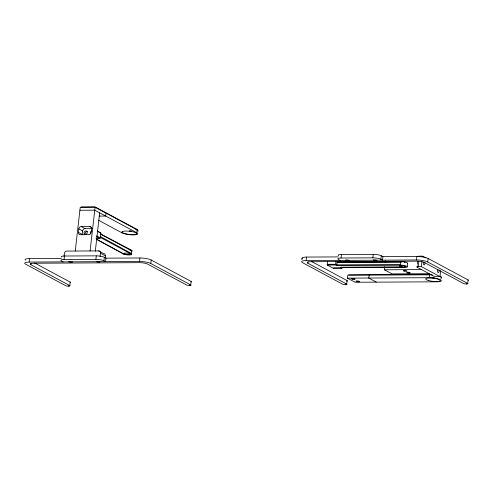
<?xml version="1.0" encoding="UTF-8"?>
<svg xmlns="http://www.w3.org/2000/svg" width="493" height="493" viewBox="0 0 493 493"><rect width="100%" height="100%" fill="white"/><g stroke="black" fill="none" stroke-linecap="round" stroke-linejoin="round"><path stroke-width="0.74" d="M335.93 261.617L335.647 264.679L336.929 265.598L400.593 265.252L400.39 264.519L336.719 264.864L336.929 265.598M96.098 238.495L99.906 238.464L100.399 237.946L100.911 232.967L97.349 230.977M96.092 238.858L123.355 253.821L96.554 239.438M327.438 261.666L327.272 264.994L333.391 268.297L333.706 267.847L342.191 267.804L341.932 268.26L333.36 268.284M301.845 259.786L301.999 258.227M34.664 263.034L70.16 282.088L69.766 285.583A2.403 0.524 6.5 0 1 68.737 286.18A2.403 0.524 6.5 0 1 65.52 285.607L25.581 264.168A8.406 1.836 6.5 0 1 29.179 262.073L29.574 258.579L61.268 258.406M69.766 285.583L30.917 264.735L31.077 263.336M64.059 256.212L64.38 253.414A2.403 2.058 -61.8 0 1 66.765 251.073L98.6 250.9L103.524 253.544A2.403 2.058 -61.8 0 1 105.379 255.861L105.138 257.956M63.135 261.888L61.489 261.007A6.008 1.313 6.5 0 1 64.059 259.509L64.46 256.015L96.295 255.842A6.008 1.313 6.5 0 1 104.337 257.284L105.977 258.166L139.932 257.981A8.406 1.836 6.5 0 1 151.191 259.996L191.13 281.435A2.403 0.524 6.5 0 1 191.087 281.928M68.737 286.18L68.835 285.311M75.256 251.029L80.23 207.35L95.087 207.27L137.214 229.88A8.406 1.836 6.5 0 1 137.874 231.266M89.714 226.503A2.403 2.058 -61.8 0 1 91.569 228.82L91.174 232.314A2.403 2.058 -61.8 0 1 88.783 234.656L80.297 234.705A2.403 2.058 -61.8 0 1 78.436 232.388L78.837 228.894A2.403 2.058 -61.8 0 1 81.222 226.552L89.714 226.503L91.63 227.532M82.257 234.865A2.403 2.058 -61.8 0 1 82.269 234.44L82.664 230.946A2.403 2.058 -61.8 0 1 85.055 228.604L92.129 228.567M90.108 250.949L95.087 207.27M95.291 251.325L99.678 212.822M64.059 259.509L95.895 259.336L96.295 255.842M100.054 256.711L100.455 253.217A2.403 2.058 -61.8 0 0 98.6 250.9M105.977 258.166L105.576 261.66L103.937 260.779L104.337 257.284M81.098 206.912L94.896 206.838L136.986 229.368L136.881 232.795A8.406 1.836 6.5 0 1 133.283 234.89A8.406 1.836 6.5 0 1 122.03 232.875L122.196 231.42M101.028 234.101L131.711 250.284L131.311 253.778A4.807 1.048 6.5 0 1 129.258 254.973A4.807 1.048 6.5 0 1 122.825 253.821L122.886 253.242M99.74 261.691L139.531 261.475L139.932 257.981M191.13 281.435L190.736 284.929L150.79 263.49L151.191 259.996M30.917 264.735A6.008 1.313 6.5 0 1 33.487 263.237L139.599 262.658A6.008 1.313 6.5 0 1 147.641 264.1L186.49 284.954A2.403 0.524 6.5 0 0 189.706 285.527L189.805 284.652M311.619 261.536L347.115 280.591L346.721 284.085A2.403 0.524 6.5 0 1 345.692 284.683A2.403 0.524 6.5 0 1 342.475 284.104L302.536 262.67A8.406 1.836 6.5 0 1 306.128 260.569L306.529 257.075L338.223 256.908M346.721 284.085L307.872 263.231L308.033 261.832M336.719 264.864L337.249 262.085L400.994 261.758L400.723 261.61L400.569 265.234M340.09 260.39L338.445 259.509A6.008 1.313 6.5 0 1 341.014 258.012L341.415 254.517L373.25 254.345A6.008 1.313 6.5 0 1 381.286 255.781L382.932 256.662L416.887 256.477A8.406 1.836 6.5 0 1 428.146 258.492L468.085 279.932A2.403 0.524 6.5 0 1 468.147 280.394M345.692 284.683L345.79 283.808M347.448 278.144L429.156 277.701A8.406 1.836 6.5 0 1 440.409 279.716A8.406 1.836 6.5 0 1 436.816 281.817L355.108 282.255L347.448 278.144L347.781 275.236L429.489 274.792A8.406 1.836 6.5 0 1 432.392 274.915M341.014 258.012L372.85 257.839L373.25 254.345M382.932 256.662L382.531 260.156L380.892 259.275L381.286 255.781M429.193 273.701L392.058 273.898L384.398 269.788L384.737 266.793M385.249 262.301L385.421 260.803M404.451 267.317L404.765 266.873L404.506 267.323L340.755 267.65L341.877 268.247M407.286 266.799L407.686 263.305M376.695 260.187L416.486 259.971L416.887 256.477M440.656 270.614L439.972 276.604L436.792 276.622A2.403 0.524 6.5 0 1 433.575 276.049L417.158 267.237L417.331 265.739M417.503 264.242L417.842 261.247M417.158 267.237A2.403 0.524 6.5 0 1 418.187 266.639L418.785 261.395M439.972 276.604L421.373 266.621L421.965 261.382M468.085 279.932L467.684 283.426L427.745 261.986L428.146 258.492M429.156 277.701L429.828 274.354A7.808 1.701 6.5 0 1 431.412 274.391M307.872 263.231A6.008 1.313 6.5 0 1 310.442 261.734L416.554 261.161A6.008 1.313 6.5 0 1 424.596 262.596L463.445 283.45A2.403 0.524 6.5 0 0 466.655 284.023L466.76 283.155M100.634 237.595L130.781 253.778L131.317 253.408L100.56 236.652M99.808 238.476L96.683 236.8M130.781 253.778L131.311 253.778M79.897 210.258L94.755 210.178L136.881 232.795M99.013 216.088L105.699 216.051L106.032 213.087L105.564 212.563M122.825 253.821L123.355 253.821M29.179 262.073L68.971 261.857M72.151 261.838L96.56 261.709M306.128 260.569L345.926 260.353M349.106 260.341L373.515 260.205M341.101 262.424L342.61 262.51M336.984 262.535L400.655 262.19L400.994 261.758M327.136 264.328L335.628 264.279M327.346 265.055L335.832 265.006M418.187 266.639L421.373 266.621M402.467 266.886L341.101 267.218L340.811 267.668M384.398 269.788L421.533 269.585M348.65 274.798L429.828 274.354M131.181 250.284L131.643 250.863L100.153 233.965M369.343 274.681L368.672 278.034L376.332 282.144M425.884 257.919L422.563 256.138L419.383 256.157A2.403 0.524 6.5 0 0 418.132 256.594M341.698 261.974L342.518 262.418M98.298 220.137L122.03 232.875M97.189 231.217L100.936 233.232M81.222 226.552L85.055 228.604M96.653 235.876L100.406 237.891M78.837 228.894L82.664 230.946M78.436 232.388L82.269 234.44M100.455 253.217L105.379 255.861M400.322 265.105A4.807 1.048 6.5 0 1 406.756 266.257A4.807 1.048 6.5 0 1 404.698 267.452M401.247 262.023A3.124 0.684 6.5 0 1 402.011 262.029M404.439 262.356A3.124 0.684 6.5 0 1 404.95 262.492M400.723 261.61A4.807 1.048 6.5 0 1 405.992 262.313A4.807 1.048 6.5 0 1 407.458 263.601M424.886 262.547A1.799 0.844 89.7 0 1 423.974 264.92A1.799 0.844 89.7 0 1 423.401 262.085M439.035 269.85A1.799 0.844 89.7 0 1 438.801 272.253A1.799 0.844 89.7 0 1 437.661 271.902A1.799 0.844 89.7 0 1 437.735 269.449M439.534 276.29A8.406 1.836 6.5 0 1 440.89 278.453M434.808 277.997A7.327 1.596 6.5 0 1 432.632 277.781M426.71 274.897A7.327 1.596 6.5 0 1 430.642 274.478M440.132 276.388A7.327 1.596 6.5 0 1 440.631 276.893M440.144 276.16A7.808 1.701 6.5 0 1 440.958 277.454M467.684 283.426A2.403 0.524 6.5 0 1 466.655 284.023M302.357 258.8A8.406 1.836 6.5 0 1 306.529 257.075M416.486 259.971A8.406 1.836 6.5 0 1 427.745 261.986M347.115 280.591A2.403 0.524 6.5 0 1 346.795 281.139M372.85 257.839A6.008 1.313 6.5 0 1 380.892 259.275M338.432 255.744A6.008 1.313 6.5 0 1 341.415 254.517M190.736 284.929A2.403 0.524 6.5 0 1 189.706 285.527M25.402 260.298A8.406 1.836 6.5 0 1 29.574 258.579M139.531 261.475A8.406 1.836 6.5 0 1 150.79 263.49M70.16 282.088A2.403 0.524 6.5 0 1 70.228 282.551M95.895 259.336A6.008 1.313 6.5 0 1 103.937 260.779M61.342 257.106A6.008 1.313 6.5 0 1 64.46 256.015M85.381 234.372A1.799 1.541 -61.8 0 1 87.514 231.636M90.749 233.885A1.799 1.541 -61.8 0 1 91.464 231.094M131.28 231.069A7.327 1.596 6.5 0 1 129.844 230.946M135.156 228.814A7.327 1.596 6.5 0 1 137.103 229.966M95.334 207.707A1.799 0.394 6.5 0 1 95.574 207.787M136.752 229.3A7.808 1.701 6.5 0 1 137.485 230.477M131.551 231.199A7.808 1.701 6.5 0 1 129.295 230.989M131.711 250.284A4.807 1.048 6.5 0 1 131.841 251.202M129.918 250.154A3.124 0.684 6.5 0 1 130.084 250.222M400.692 266.639A3.124 0.684 6.5 0 0 405.597 266.682A3.124 0.684 6.5 0 0 401.24 265.517A3.124 0.684 6.5 0 0 400.692 266.639M404.106 271.07A1.799 0.394 6.5 0 0 406.935 271.095A1.799 0.394 6.5 0 0 404.426 270.423A1.799 0.394 6.5 0 0 404.106 271.07M407.391 272.832A1.799 0.394 6.5 0 0 410.219 272.857A1.799 0.394 6.5 0 0 407.705 272.185A1.799 0.394 6.5 0 0 407.391 272.832M428.713 280.597A7.327 1.596 6.5 0 0 440.231 280.708A7.327 1.596 6.5 0 0 430.013 277.966A7.327 1.596 6.5 0 0 428.713 280.597M356.661 281.558A1.799 0.394 6.5 0 0 359.489 281.589A1.799 0.394 6.5 0 0 356.981 280.911A1.799 0.394 6.5 0 0 356.661 281.558M352.285 279.211A1.799 0.394 6.5 0 0 355.114 279.235A1.799 0.394 6.5 0 0 352.6 278.563A1.799 0.394 6.5 0 0 352.285 279.211M346.462 260.557A1.799 0.394 6.5 0 0 349.297 260.581A1.799 0.394 6.5 0 0 346.782 259.91A1.799 0.394 6.5 0 0 346.462 260.557M374.051 260.403A1.799 0.394 6.5 0 0 376.886 260.433A1.799 0.394 6.5 0 0 374.372 259.756A1.799 0.394 6.5 0 0 374.051 260.403M69.513 262.054A1.799 0.394 6.5 0 0 72.342 262.085A1.799 0.394 6.5 0 0 69.827 261.407A1.799 0.394 6.5 0 0 69.513 262.054M97.103 261.906A1.799 0.394 6.5 0 0 99.931 261.931A1.799 0.394 6.5 0 0 97.417 261.259A1.799 0.394 6.5 0 0 97.103 261.906M86.343 234.144A1.799 1.541 -61.8 0 0 86.558 231.118A1.799 1.541 -61.8 0 0 84.05 232.764A1.799 1.541 -61.8 0 0 86.343 234.144M125.185 233.676A7.327 1.596 6.5 0 0 136.703 233.787A7.327 1.596 6.5 0 0 126.479 231.044A7.327 1.596 6.5 0 0 125.185 233.676M125.247 254.16A3.124 0.684 6.5 0 0 130.152 254.203A3.124 0.684 6.5 0 0 125.801 253.038A3.124 0.684 6.5 0 0 125.247 254.16"/></g></svg>
